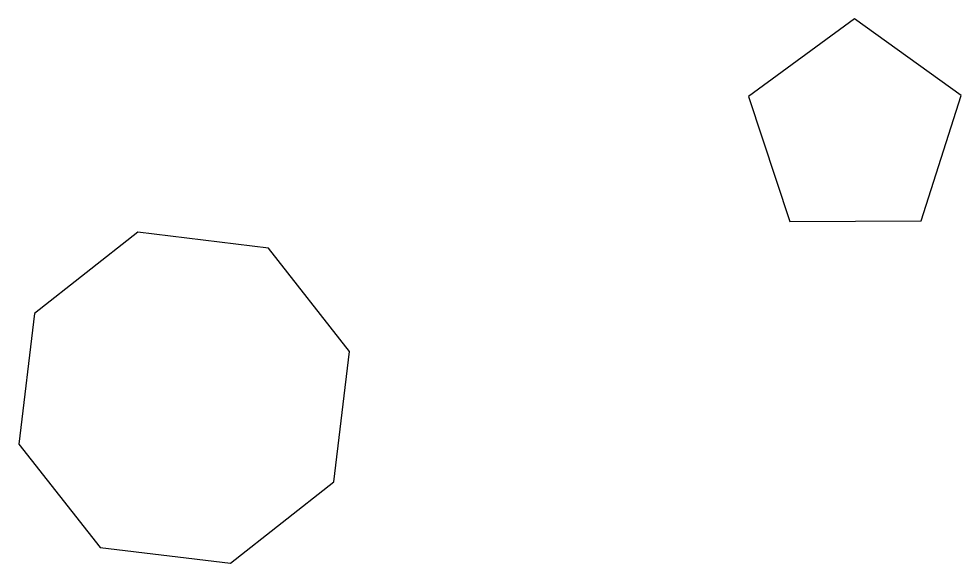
# Model space of a CAD drawing. Header units: millimetres. Extents: x 9 to 152, y 22 to 105.
import ezdxf

# ---------------------------------------------------------------- set-up
doc = ezdxf.new("R2010")
doc.units = ezdxf.units.MM

msp = doc.modelspace()

# ---------------------------------------------------------------- linework, layer by layer
for points in [[(126.03, 73.78), (146.03, 73.87), (152.12, 92.92), (135.88, 104.6), (119.76, 92.77)], [(40.96, 21.8), (56.69, 34.15), (59.08, 54.01), (46.73, 69.74), (26.87, 72.13), (11.14, 59.78), (8.75, 39.92), (21.1, 24.19)]]:
    msp.add_lwpolyline(points, close=True)

doc.saveas('drawing.dxf')
